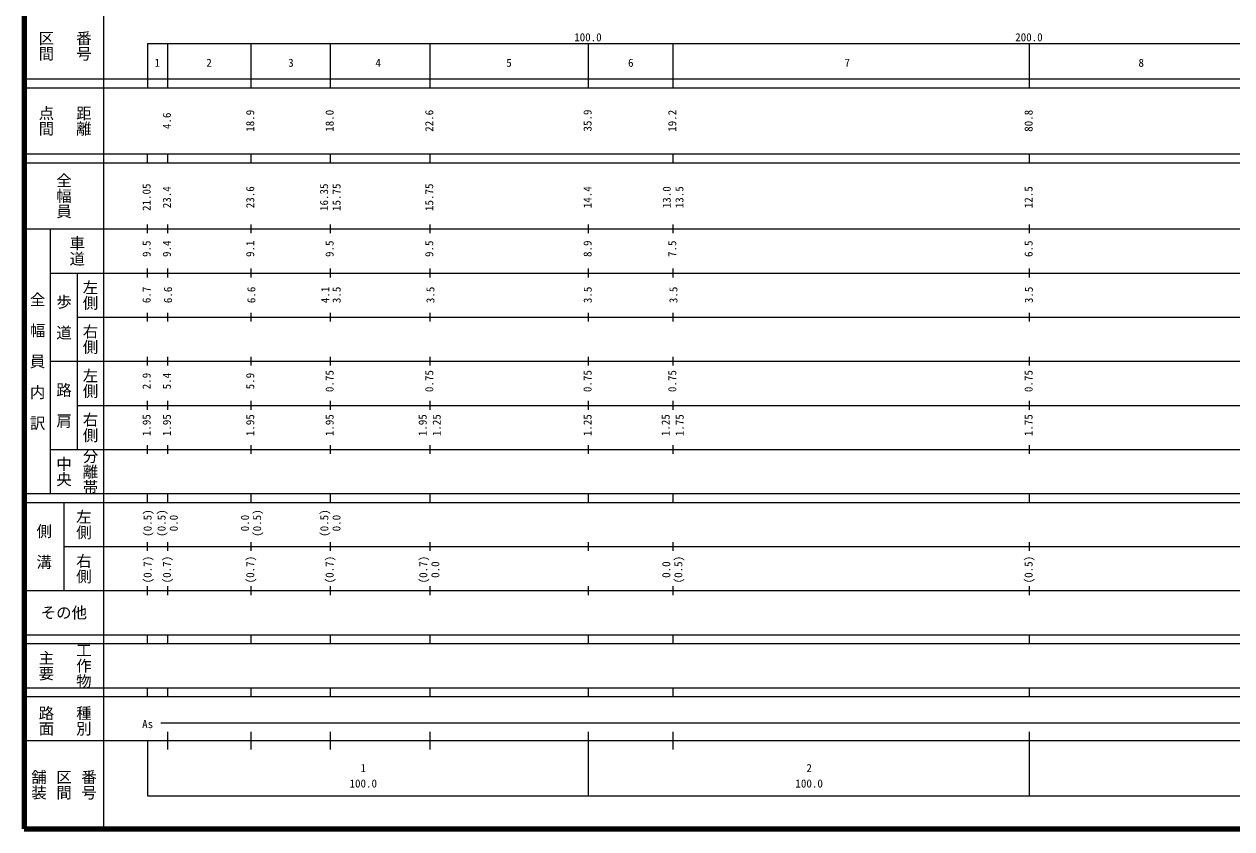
# Model space of a CAD drawing. Units: millimetres on the paper, enlarged 1000 times. Extents: x 40000 to 680000, y 20000 to 380000.
# Drawn here: x 40000 to 313849, y 20000 to 202409 of the extents above; entities that cross this region are included whole.
import ezdxf
from ezdxf.enums import TextEntityAlignment as Align

# ---------------------------------------------------------------- set-up
doc = ezdxf.new("R2010")
doc.units = ezdxf.units.MM
doc.header["$LTSCALE"] = 1000
doc.layers.add('M-TTL', color=2, linetype='Continuous', lineweight=140)
doc.layers.add('M-TTL-BAND', color=7, linetype='Continuous', lineweight=25)
doc.styles.add('@ＭＳ ゴシック', font='')
doc.styles.add('ＭＳ ゴシック', font='')
doc.styles.get('@ＭＳ ゴシック').set_extended_font_data('@MS Gothic')
doc.styles.get('ＭＳ ゴシック').set_extended_font_data('MS Gothic')

msp = doc.modelspace()

# ---------------------------------------------------------------- linework, layer by layer
at = {"layer": 'M-TTL'}
for p, q in [((40000, 380000), (40000, 20000)), ((40000, 20000), (680000, 20000))]:
    msp.add_line(p, q, dxfattribs=at)
at = {"layer": 'M-TTL-BAND'}
for p, q in [((58000, 370000), (58000, 20000)), ((68000, 198000), (579000, 198000)), ((68000, 198000), (68000, 188000)), ((72600, 188000), (72600, 198000)), ((91500, 188000), (91500, 198000)), ((109500, 188000), (109500, 198000)), ((132100, 188000), (132100, 198000)), ((168000, 188000), (168000, 198000)), ((187200, 188000), (187200, 198000)), ((268000, 188000), (268000, 198000)), ((40000, 190000), (579000, 190000)), ((40000, 188000), (579000, 188000)), ((40000, 173000), (579000, 173000)), ((68000, 171000), (68000, 173000)), ((72600, 171000), (72600, 173000)), ((91500, 171000), (91500, 173000)), ((109500, 171000), (109500, 173000)), ((132100, 171000), (132100, 173000)), ((187200, 171000), (187200, 173000)), ((268000, 171000), (268000, 173000)), ((40000, 171000), (579000, 171000)), ((68000, 155000), (68000, 157000)), ((72600, 155000), (72600, 157000)), ((91500, 155000), (91500, 157000)), ((109500, 155000), (109500, 157000)), ((132100, 155000), (132100, 157000)), ((168000, 155000), (168000, 157000)), ((187200, 155000), (187200, 157000)), ((268000, 155000), (268000, 157000)), ((40000, 156000), (579000, 156000)), ((46000, 96000), (46000, 156000)), ((46000, 146000), (579000, 146000)), ((52000, 146000), (52000, 106000)), ((68000, 145000), (68000, 147000)), ((72600, 145000), (72600, 147000)), ((91500, 145000), (91500, 147000)), ((109500, 145000), (109500, 147000)), ((132100, 145000), (132100, 147000)), ((168000, 145000), (168000, 147000)), ((187200, 145000), (187200, 147000)), ((268000, 145000), (268000, 147000)), ((68000, 135000), (68000, 137000)), ((72600, 135000), (72600, 137000)), ((91500, 135000), (91500, 137000)), ((109500, 135000), (109500, 137000)), ((132100, 135000), (132100, 137000)), ((168000, 135000), (168000, 137000)), ((187200, 135000), (187200, 137000)), ((268000, 135000), (268000, 137000)), ((52000, 136000), (579000, 136000)), ((46000, 126000), (579000, 126000)), ((68000, 125000), (68000, 127000)), ((72600, 125000), (72600, 127000)), ((91500, 125000), (91500, 127000)), ((109500, 125000), (109500, 127000)), ((132100, 125000), (132100, 127000)), ((168000, 125000), (168000, 127000)), ((187200, 125000), (187200, 127000)), ((268000, 125000), (268000, 127000)), ((52000, 116000), (579000, 116000)), ((68000, 115000), (68000, 117000)), ((72600, 115000), (72600, 117000)), ((91500, 115000), (91500, 117000)), ((109500, 115000), (109500, 117000)), ((132100, 115000), (132100, 117000)), ((168000, 115000), (168000, 117000)), ((187200, 115000), (187200, 117000)), ((268000, 115000), (268000, 117000)), ((68000, 105000), (68000, 107000)), ((72600, 105000), (72600, 107000)), ((91500, 105000), (91500, 107000)), ((109500, 105000), (109500, 107000)), ((132100, 105000), (132100, 107000)), ((168000, 105000), (168000, 107000)), ((187200, 105000), (187200, 107000)), ((268000, 105000), (268000, 107000)), ((46000, 106000), (579000, 106000)), ((40000, 96000), (579000, 96000)), ((68000, 94000), (68000, 96000)), ((72600, 94000), (72600, 96000)), ((91500, 94000), (91500, 96000)), ((109500, 94000), (109500, 96000)), ((132100, 94000), (132100, 96000)), ((168000, 94000), (168000, 96000)), ((187200, 94000), (187200, 96000)), ((268000, 94000), (268000, 96000)), ((40000, 94000), (579000, 94000)), ((49000, 94000), (49000, 74000)), ((68000, 83000), (68000, 85000)), ((72600, 83000), (72600, 85000)), ((91500, 83000), (91500, 85000)), ((109500, 83000), (109500, 85000)), ((132100, 83000), (132100, 85000)), ((168000, 83000), (168000, 85000)), ((187200, 83000), (187200, 85000)), ((268000, 83000), (268000, 85000)), ((49000, 84000), (579000, 84000)), ((40000, 74000), (579000, 74000)), ((68000, 73000), (68000, 75000)), ((72600, 73000), (72600, 75000)), ((91500, 73000), (91500, 75000)), ((109500, 73000), (109500, 75000)), ((132100, 73000), (132100, 75000)), ((168000, 73000), (168000, 75000)), ((187200, 73000), (187200, 75000)), ((268000, 73000), (268000, 75000)), ((40000, 64000), (579000, 64000)), ((68000, 62000), (68000, 64000)), ((72600, 62000), (72600, 64000)), ((91500, 62000), (91500, 64000)), ((109500, 62000), (109500, 64000)), ((132100, 62000), (132100, 64000)), ((168000, 62000), (168000, 64000)), ((187200, 62000), (187200, 64000)), ((268000, 62000), (268000, 64000)), ((40000, 62000), (579000, 62000)), ((40000, 52000), (579000, 52000)), ((40000, 50000), (579000, 50000)), ((68000, 50000), (68000, 52000)), ((72600, 50000), (72600, 52000)), ((91500, 50000), (91500, 52000)), ((109500, 50000), (109500, 52000)), ((132100, 50000), (132100, 52000)), ((168000, 50000), (168000, 52000)), ((187200, 50000), (187200, 52000)), ((268000, 50000), (268000, 52000)), ((71000, 44000), (378127, 44000)), ((72600, 38001), (72600, 42000)), ((91500, 38001), (91500, 42000)), ((109500, 38001), (109500, 42000)), ((132100, 38001), (132100, 42000)), ((168000, 27500), (168000, 42000)), ((187200, 38001), (187200, 42000)), ((268000, 27500), (268000, 42000)), ((40000, 40000), (579000, 40000)), ((68000, 40000), (68000, 27500)), ((68000, 27500), (579000, 27500))]:
    msp.add_line(p, q, dxfattribs=at)

# ---------------------------------------------------------------- texts
for s, height, rotation, style, p in [('区間', 2566, 270, '@ＭＳ ゴシック', (45000, 197500)), ('番号', 2566, 270, '@ＭＳ ゴシック', (53500, 197500)), ('点間', 2566, 270, '@ＭＳ ゴシック', (45000, 180500)), ('距離', 2566, 270, '@ＭＳ ゴシック', (53500, 180500)), ('4.6', 1833, 90, 'ＭＳ ゴシック', (72350, 180500)), ('18.9', 1833, 90, 'ＭＳ ゴシック', (91250, 180500)), ('18.0', 1833, 90, 'ＭＳ ゴシック', (109250, 180500)), ('22.6', 1833, 90, 'ＭＳ ゴシック', (131850, 180500)), ('35.9', 1833, 90, 'ＭＳ ゴシック', (167750, 180559)), ('19.2', 1833, 90, 'ＭＳ ゴシック', (186950, 180500)), ('80.8', 1833, 90, 'ＭＳ ゴシック', (267750, 180500)), ('全幅員', 2566, 270, '@ＭＳ ゴシック', (49000, 163500)), ('21.05', 1833, 90, 'ＭＳ ゴシック', (67750, 163174)), ('23.4', 1833, 90, 'ＭＳ ゴシック', (72350, 163174)), ('23.6', 1833, 90, 'ＭＳ ゴシック', (91250, 163174)), ('16.35', 1833, 90, 'ＭＳ ゴシック', (108000, 163174)), ('15.75', 1833, 90, 'ＭＳ ゴシック', (110832, 163174)), ('15.75', 1833, 90, 'ＭＳ ゴシック', (131850, 163174)), ('14.4', 1833, 90, 'ＭＳ ゴシック', (167750, 163174)), ('13.0', 1833, 90, 'ＭＳ ゴシック', (185700, 163174)), ('13.5', 1833, 90, 'ＭＳ ゴシック', (188578, 163174)), ('12.5', 1833, 90, 'ＭＳ ゴシック', (267750, 163174)), ('車道', 2566, 270, '@ＭＳ ゴシック', (52000, 151000)), ('9.5', 1833, 90, 'ＭＳ ゴシック', (67750, 151500)), ('9.4', 1833, 90, 'ＭＳ ゴシック', (72350, 151500)), ('9.1', 1833, 90, 'ＭＳ ゴシック', (91250, 151500)), ('9.5', 1833, 90, 'ＭＳ ゴシック', (109250, 151500)), ('9.5', 1833, 90, 'ＭＳ ゴシック', (131850, 151500)), ('8.9', 1833, 90, 'ＭＳ ゴシック', (167750, 151500)), ('7.5', 1833, 90, 'ＭＳ ゴシック', (186950, 151500)), ('6.5', 1833, 90, 'ＭＳ ゴシック', (267750, 151500)), ('左側', 2566, 270, '@ＭＳ ゴシック', (55000, 141000)), ('6.7', 1833, 90, 'ＭＳ ゴシック', (67750, 141035)), ('6.6', 1833, 90, 'ＭＳ ゴシック', (72611, 141035)), ('6.6', 1833, 90, 'ＭＳ ゴシック', (91511, 141035)), ('4.1', 1833, 90, 'ＭＳ ゴシック', (108261, 141035)), ('3.5', 1833, 90, 'ＭＳ ゴシック', (110844, 141035)), ('3.5', 1833, 90, 'ＭＳ ゴシック', (132111, 141035)), ('3.5', 1833, 90, 'ＭＳ ゴシック', (167778, 141035)), ('3.5', 1833, 90, 'ＭＳ ゴシック', (187211, 141035)), ('3.5', 1833, 90, 'ＭＳ ゴシック', (267808, 141035)), ('全\u3000幅\u3000員\u3000内\u3000訳', 2566, 270, '@ＭＳ ゴシック', (43000, 126000)), ('歩\u3000道', 2566, 270, '@ＭＳ ゴシック', (49000, 136000)), ('右側', 2566, 270, '@ＭＳ ゴシック', (55000, 131000)), ('左側', 2566, 270, '@ＭＳ ゴシック', (55000, 121000)), ('2.9', 1833, 90, 'ＭＳ ゴシック', (67750, 121500)), ('5.4', 1833, 90, 'ＭＳ ゴシック', (72350, 121500)), ('5.9', 1833, 90, 'ＭＳ ゴシック', (91250, 121500)), ('0.75', 1833, 90, 'ＭＳ ゴシック', (109250, 121500)), ('0.75', 1833, 90, 'ＭＳ ゴシック', (131850, 121500)), ('0.75', 1833, 90, 'ＭＳ ゴシック', (167750, 121500)), ('0.75', 1833, 90, 'ＭＳ ゴシック', (186950, 121500)), ('0.75', 1833, 90, 'ＭＳ ゴシック', (267750, 121500)), ('路\u3000肩', 2566, 270, '@ＭＳ ゴシック', (49000, 116000)), ('右側', 2566, 270, '@ＭＳ ゴシック', (55000, 111000)), ('1.95', 1833, 90, 'ＭＳ ゴシック', (67750, 111500)), ('1.95', 1833, 90, 'ＭＳ ゴシック', (72350, 111500)), ('1.95', 1833, 90, 'ＭＳ ゴシック', (91250, 111500)), ('1.95', 1833, 90, 'ＭＳ ゴシック', (109250, 111500)), ('1.95', 1833, 90, 'ＭＳ ゴシック', (130358, 111500)), ('1.25', 1833, 90, 'ＭＳ ゴシック', (133534, 111500)), ('1.25', 1833, 90, 'ＭＳ ゴシック', (167750, 111500)), ('1.25', 1833, 90, 'ＭＳ ゴシック', (185458, 111500)), ('1.75', 1833, 90, 'ＭＳ ゴシック', (188634, 111500)), ('1.75', 1833, 90, 'ＭＳ ゴシック', (267750, 111500)), ('中央', 2566, 270, '@ＭＳ ゴシック', (49000, 101000)), ('分離帯', 2566, 270, '@ＭＳ ゴシック', (55000, 101000)), ('左側', 2566, 270, '@ＭＳ ゴシック', (53500, 89000)), ('(0.5)', 1833, 90, 'ＭＳ ゴシック', (67982, 89305)), ('(0.5)', 1833, 90, 'ＭＳ ゴシック', (71154, 89305)), ('0.0', 1833, 90, 'ＭＳ ゴシック', (73911, 89305)), ('0.0', 1833, 90, 'ＭＳ ゴシック', (90054, 89305)), ('(0.5)', 1833, 90, 'ＭＳ ゴシック', (92811, 89305)), ('(0.5)', 1833, 90, 'ＭＳ ゴシック', (108054, 89305)), ('0.0', 1833, 90, 'ＭＳ ゴシック', (110811, 89305)), ('側\u3000溝', 2566, 270, '@ＭＳ ゴシック', (44500, 84000)), ('右側', 2566, 270, '@ＭＳ ゴシック', (53500, 79000)), ('(0.7)', 1833, 90, 'ＭＳ ゴシック', (67982, 78765)), ('(0.7)', 1833, 90, 'ＭＳ ゴシック', (72350, 78764)), ('(0.7)', 1833, 90, 'ＭＳ ゴシック', (91250, 78764)), ('(0.7)', 1833, 90, 'ＭＳ ゴシック', (109250, 78764)), ('(0.7)', 1833, 90, 'ＭＳ ゴシック', (130491, 78764)), ('0.0', 1833, 90, 'ＭＳ ゴシック', (133232, 78764)), ('0.0', 1833, 90, 'ＭＳ ゴシック', (185591, 78764)), ('(0.5)', 1833, 90, 'ＭＳ ゴシック', (188332, 78764)), ('(0.5)', 1833, 90, 'ＭＳ ゴシック', (267750, 78764)), ('主要', 2566, 270, '@ＭＳ ゴシック', (45000, 57000)), ('工作物', 2566, 270, '@ＭＳ ゴシック', (53500, 57000)), ('路面', 2566, 270, '@ＭＳ ゴシック', (45000, 44500)), ('種別', 2566, 270, '@ＭＳ ゴシック', (53500, 44500)), ('舗装', 2566, 270, '@ＭＳ ゴシック', (43333, 30000)), ('区間', 2566, 270, '@ＭＳ ゴシック', (49000, 30000)), ('番号', 2566, 270, '@ＭＳ ゴシック', (54667, 30000))]:
    msp.add_text(s, height=height, rotation=rotation, dxfattribs=dict(at, style=style)).set_placement(p, align=Align.MIDDLE_CENTER)
at = {"layer": 'M-TTL-BAND', "style": 'ＭＳ ゴシック'}
for s, height, p in [('100.0', 1833, (167844, 199445)), ('200.0', 1833, (267844, 199445)), ('1', 1833, (70177, 193655)), ('2', 1833, (81924, 193655)), ('3', 1833, (100497, 193655)), ('4', 1833, (120282, 193655)), ('5', 1833, (149941, 193655)), ('6', 1833, (177563, 193655)), ('7', 1833, (226649, 193655)), ('8', 1833, (293299, 193655)), ('その他', 2566, (49000, 69000)), ('As', 1833, (68000, 43750)), ('1', 1833, (116897, 33773)), ('2', 1833, (218000, 33773)), ('100.0', 1833, (116897, 30283)), ('100.0', 1833, (218000, 30283))]:
    msp.add_text(s, height=height, dxfattribs=at).set_placement(p, align=Align.MIDDLE_CENTER)

doc.saveas('drawing.dxf')
